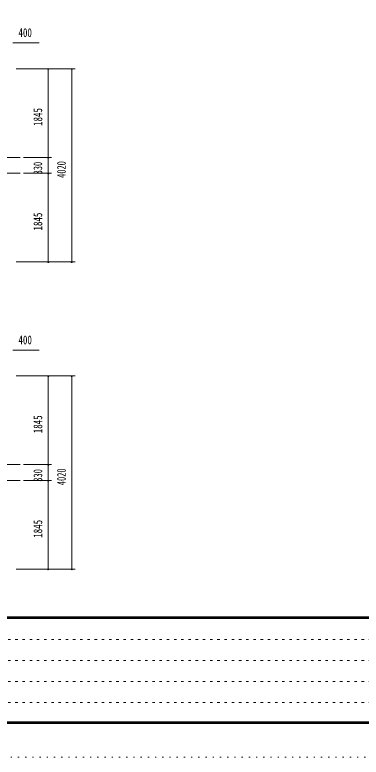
# Model space of a CAD drawing. Units: millimetres, scale not verified. Extents: x -31992 to 32005, y -14700 to 14700.
# Drawn here: x 4017 to 11215, y -14700 to 748 of the extents above; entities that cross this region are included whole.
import ezdxf
from ezdxf.enums import TextEntityAlignment as Align

# ---------------------------------------------------------------- set-up
doc = ezdxf.new("R2010")
doc.units = ezdxf.units.MM
doc.header["$LTSCALE"] = 50
for name, pattern in [('USER1', [3, 1, -2]), ('USER3', [24, 12, -5, 2, -5]), ('USER4', [3, 0.5, -2.5])]:
    doc.linetypes.add(name, pattern=pattern)
for name, color, linetype, lineweight in [('0-3_1-27CENTER', 3, 'USER3', 18), ('0-5_1-57DIM', 3, 'Continuous', 18), ('0-C_F-F1PAPER', 5, 'Continuous', 18), ('0-D_F-E_J_ADD', 5, 'USER4', 18)]:
    doc.layers.add(name, color=color, linetype=linetype, lineweight=lineweight)
doc.styles.add('ＭＳ ゴシック', font='')
doc.styles.get('ＭＳ ゴシック').set_extended_font_data('MS Gothic')

msp = doc.modelspace()

# ---------------------------------------------------------------- linework, layer by layer
at = {"layer": '0-3_1-27CENTER'}
for p, q in [((-7175.06, -2217.46), (4124.95, -2217.46)), ((4124.95, -2547.46), (-7175.06, -2547.46)), ((-7175.06, -8612.46), (4124.94, -8612.46)), ((4124.94, -8942.46), (-7175.06, -8942.46))]:
    msp.add_line(p, q, dxfattribs=at)
at = {"layer": '0-5_1-57DIM'}
for p, q in [((4524.45, 162.54), (3974.95, 162.54)), ((4044.95, -372.46), (5269.95, -372.46)), ((4723.95, -372.46), (4695.95, -372.46)), ((4709.95, -372.46), (4709.95, -2217.46)), ((5213.95, -372.46), (5185.95, -372.46)), ((5199.95, -372.46), (5199.95, -4392.46)), ((4194.95, -2217.46), (4779.95, -2217.46)), ((4723.95, -2217.46), (4695.95, -2217.46)), ((4709.95, -2217.46), (4709.95, -2547.46)), ((4779.95, -2547.46), (4194.95, -2547.46)), ((4723.95, -2547.46), (4695.95, -2547.46)), ((4709.95, -2547.46), (4709.95, -4392.46)), ((4044.95, -4392.46), (5269.95, -4392.46)), ((4723.95, -4392.46), (4695.95, -4392.46)), ((5213.95, -4392.46), (5185.95, -4392.46)), ((3974.95, -6232.46), (4524.45, -6232.46)), ((5269.95, -6767.46), (4044.95, -6767.46)), ((4723.95, -6767.46), (4695.95, -6767.46)), ((4709.95, -6767.46), (4709.95, -8612.46)), ((5213.95, -6767.46), (5185.95, -6767.46)), ((5199.95, -6767.46), (5199.95, -10787.46)), ((4194.94, -8612.46), (4779.95, -8612.46)), ((4723.95, -8612.46), (4695.95, -8612.46)), ((4709.95, -8612.46), (4709.95, -8942.46)), ((4779.95, -8942.46), (4194.94, -8942.46)), ((4723.95, -8942.46), (4695.95, -8942.46)), ((4709.95, -8942.46), (4709.95, -10787.46)), ((4044.95, -10787.46), (5269.95, -10787.46)), ((4723.95, -10787.46), (4695.95, -10787.46)), ((5213.95, -10787.46), (5185.95, -10787.46))]:
    msp.add_line(p, q, dxfattribs=at)
for centre in [(4709.95, -372.46), (5199.95, -372.46), (4709.95, -2217.46), (4709.95, -2547.46), (4709.95, -4392.46), (5199.95, -4392.46), (4709.95, -6767.46), (5199.95, -6767.46), (4709.95, -8612.46), (4709.95, -8942.46), (4709.95, -10787.46), (5199.95, -10787.46)]:
    msp.add_arc(centre, 14, 180, 0, dxfattribs=at)
at = {"layer": '0-C_F-F1PAPER'}
for p, q in [((31270.49, -11781), (-8839.51, -11781)), ((-8839.51, -11784.5), (31270.49, -11784.5)), ((31270.49, -11788), (-8839.51, -11788)), ((-8839.51, -11791.5), (31270.49, -11791.5)), ((31270.49, -11795), (-8839.51, -11795)), ((-8839.51, -11798.5), (31270.49, -11798.5)), ((31270.49, -11802), (-8839.51, -11802)), ((-8839.51, -11805.5), (31270.49, -11805.5)), ((31270.49, -11809), (-8839.51, -11809)), ((-8839.51, -11812.5), (31270.49, -11812.5)), ((31270.49, -11816), (-8839.51, -11816))]:
    msp.add_line(p, q, dxfattribs=at)
at = {"layer": '0-C_F-F1PAPER', "color": 6, "linetype": 'USER1'}
for p, q in [((16675.49, -12252.8), (-8874.51, -12252.8)), ((-8874.51, -12689.6), (16675.49, -12689.6)), ((16675.49, -13126.4), (-8874.51, -13126.4)), ((-8874.51, -13563.2), (13164.29, -13563.2))]:
    msp.add_line(p, q, dxfattribs=at)
at = {"layer": '0-C_F-F1PAPER'}
for points in [[(31305.49, -14000), (-8874.51, -14000), (-8874.51, 14140), (31305.49, 14140)], [(31301.98, -13996.5), (-8871.01, -13996.5), (-8871.01, 14136.5), (31301.98, 14136.5)], [(31298.49, -13993), (31298.49, 14133), (-8867.51, 14133), (-8867.51, -13993)], [(31294.99, -13989.5), (-8864.01, -13989.5), (-8864.01, 14129.5), (31294.99, 14129.5)], [(31291.49, -13986), (31291.49, 14126), (-8860.51, 14126), (-8860.51, -13986)], [(31287.99, -13982.5), (-8857.01, -13982.5), (-8857.01, 14122.5), (31287.99, 14122.5)], [(31284.48, -13979), (31284.48, 14119), (-8853.51, 14119), (-8853.51, -13979)], [(31280.99, -13975.5), (-8850.01, -13975.5), (-8850.01, 14115.5), (31280.99, 14115.5)], [(31277.49, -13972), (-8846.51, -13972), (-8846.51, 14112), (31277.49, 14112)], [(31273.99, -13968.5), (-8843.01, -13968.5), (-8843.01, 14108.5), (31273.99, 14108.5)], [(31270.49, -13965), (31270.49, 14105), (-8839.51, 14105), (-8839.51, -13965)]]:
    msp.add_lwpolyline(points, close=True, dxfattribs=at)
at = {"layer": '0-D_F-E_J_ADD'}
msp.add_lwpolyline([(32005.49, -14700), (-9574.51, -14700), (-9574.51, 14700), (32005.49, 14700)], close=True, dxfattribs=at)

# ---------------------------------------------------------------- texts
at = {"layer": '0-5_1-57DIM', "color": 7, "style": 'ＭＳ ゴシック', "width": 0.75}
for p in [(4092.02, 232.54), (4092.02, -6162.46)]:
    msp.add_text('400', height=182.3, dxfattribs=at).set_placement(p, align=Align.BOTTOM_LEFT)
at = {"layer": '0-5_1-57DIM', "color": 7, "style": 'ＭＳ ゴシック'}
for s, width, p in [('1845', 0.75, (4639.95, -1564.08)), ('4020', 0.7, (5129.95, -2644.11)), ('330', 0.7, (4639.95, -2571.21)), ('1845', 0.75, (4639.95, -3739.07)), ('1845', 0.75, (4639.95, -7959.07)), ('330', 0.7, (4639.95, -8966.21)), ('4020', 0.7, (5129.95, -9039.11)), ('1845', 0.75, (4639.95, -10134.08))]:
    msp.add_text(s, height=182.3, rotation=90, dxfattribs=dict(at, width=width)).set_placement(p, align=Align.BOTTOM_LEFT)

doc.saveas('drawing.dxf')
